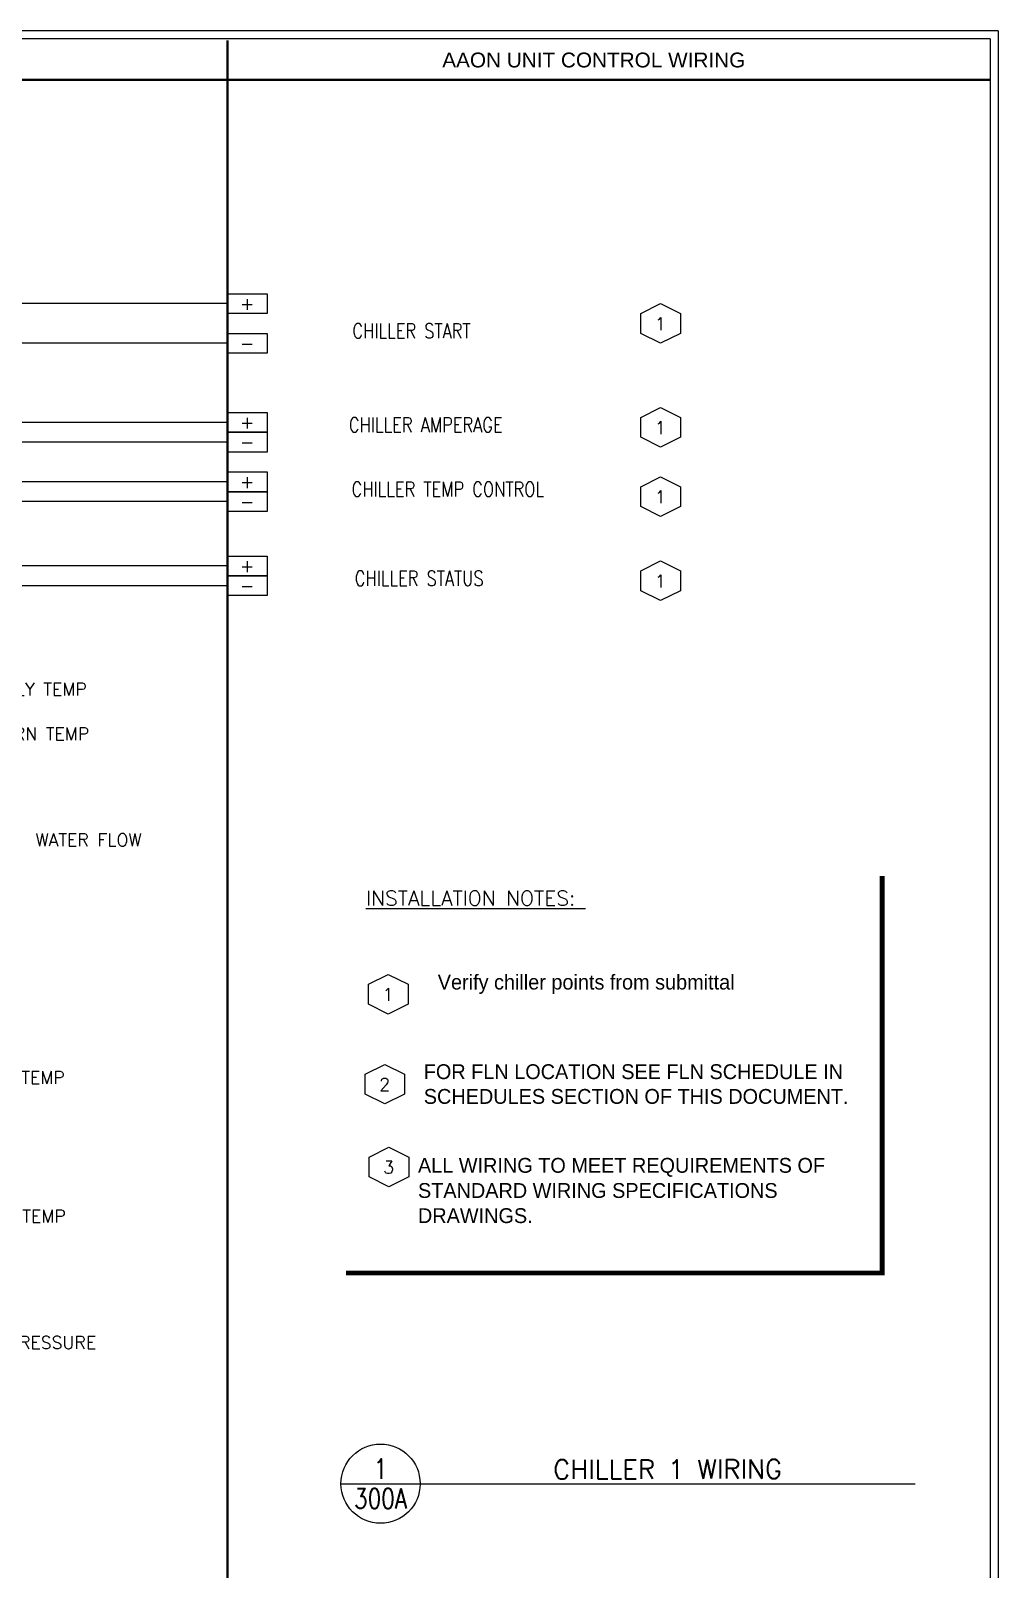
# Model space of a CAD drawing. Extents: x -2.9 to 15.2, y -6.4 to 18.8.
# Drawn here: x 9.12 to 15.23, y 9.08 to 18.8 of the extents above; entities that cross this region are included whole.
import ezdxf
from ezdxf.enums import TextEntityAlignment as Align

# ---------------------------------------------------------------- set-up
doc = ezdxf.new("R2010")
doc.units = 0
doc.header["$LTSCALE"] = 0.25
doc.header["$MEASUREMENT"] = 0
doc.layers.get('0').update_dxf_attribs({"linetype": 'CONTINUOUS'})
for name, color, linetype in [('ELECTRIC', 1, 'CONTINUOUS'), ('MECHSYS', 7, 'CONTINUOUS'), ('TITLE', 7, 'CONTINUOUS'), ('TITLE-REV', 7, 'CONTINUOUS'), ('TITLE_TEXT', 7, 'CONTINUOUS')]:
    doc.layers.add(name, color=color, linetype=linetype)
doc.styles.add('ARIAL', font='helv.shx')
doc.styles.add('HAND', font='FREEHAND.shx')
doc.styles.add('HELV', font='helv')
doc.styles.get("Standard").update_dxf_attribs({"font": 'simplex'})
doc.styles.add('TITLES', font='helv.shx', dxfattribs={"width": 0.75})
doc.styles.add('TITLES-JOBNO', font='helv.shx', dxfattribs={"width": 0.75})
doc.styles.add('TITLES-JOBTITLE', font='simplex.shx')
doc.styles.add('TITLES-SYS', font='helv.shx', dxfattribs={"width": 0.875})

# ---------------------------------------------------------------- blocks, each defined once
blk = doc.blocks.new('TITLBLKVL')
at = {"layer": 'TITLE', "color": 134}
for q in [(-2.25, 31.312), (20.062, -0.063)]:
    blk.add_line((20.062, 31.312), q, dxfattribs=at)
at = {"layer": 'TITLE'}
for q in [(0, 31.25), (20, 0)]:
    blk.add_line((20, 31.25), q, dxfattribs=at)
at = {"layer": 'TITLE-REV', "style": 'TITLES-SYS', "width": 0.875}
blk.add_attdef('REVHISTORY', text='', height=0.3, rotation=270, dxfattribs=at).set_placement((-0.37, 31), align=Align.MIDDLE_LEFT)
at = {"layer": 'TITLE_TEXT', "color": 7, "style": 'ARIAL', "width": 0.8}
for tag, p in [('COPY-DATE', (-2.348, 30.103)), ('COPY-NAME', (-2.348, 29.259))]:
    blk.add_attdef(tag, text='', height=0.125, rotation=270, dxfattribs=at).set_placement(p, align=Align.MIDDLE_LEFT)
at = {"layer": 'TITLE_TEXT', "style": 'ARIAL'}
for tag, p in [('BR_DIVISION', (-1.884, 19.009)), ('BR_NAME', (-1.58, 19.009)), ('BR_FAX', (-1.884, 14.088)), ('BR_PHONE', (-1.58, 14.088)), ('BR_COUNTRY', (-1.277, 14.088)), ('BR_CITY', (-0.973, 14.088)), ('BR_ADD2', (-0.67, 14.088)), ('BR_ADD1', (-0.366, 14.088))]:
    blk.add_attdef(tag, text='', height=0.188, rotation=270, dxfattribs=at).set_placement(p, align=Align.MIDDLE_LEFT)
at = {"layer": 'TITLE_TEXT', "style": 'TITLES-SYS', "width": 0.875}
blk.add_attdef('SYSTEM', (-2.094, 10.437), '', height=0.3, rotation=270, dxfattribs=at)
at = {"layer": 'TITLE_TEXT', "style": 'ARIAL', "flags": 8}
for tag, p in [('LOCATION', (-0.762, 10.436)), ('JOB', (-0.319, 10.436))]:
    blk.add_attdef(tag, text='', height=0.2, rotation=270, dxfattribs=at).set_placement(p, align=Align.MIDDLE_LEFT)
at = {"layer": 'TITLE_TEXT', "style": 'ARIAL'}
for tag, p in [('ENGR', (-1.562, 10.031)), ('DR', (-1.562, 8.844)), ('CHECK', (-1.562, 7.562)), ('CDATE', (-1.562, 5.969))]:
    blk.add_attdef(tag, text='', height=0.188, rotation=270, dxfattribs=at).set_placement(p, align=Align.CENTER)
at = {"layer": 'TITLE_TEXT', "style": 'ARIAL', "flags": 8}
blk.add_attdef('EDATE', text='', height=0.188, rotation=270, dxfattribs=at).set_placement((-1.562, 4.156), align=Align.CENTER)
at = {"layer": 'TITLE_TEXT'}
for tag, height, style, width, p in [('DWG', 0.8, 'TITLES', 0.75, (-1.926, 1.594)), ('JOB_NUMBER', 0.37, 'TITLES-JOBNO', 0.6, (-0.518, 1.594)), ('SYSTEM_ID', 0.25, 'TITLES-JOBNO', 0.6, (-0.87, 1.594))]:
    blk.add_attdef(tag, text='', height=height, rotation=270, dxfattribs=dict(at, style=style, width=width)).set_placement(p, align=Align.CENTER)
at = {"layer": 'TITLE_TEXT', "style": 'TITLES-JOBTITLE'}
blk.add_attdef('FULLDWG', text='', height=0.12, rotation=270, dxfattribs=at).set_placement((-2.43, 0), align=Align.RIGHT)
blk = doc.blocks.new('_SYSETAG')
at = {"color": 1}
for p, q in [((-0.125, 0.0625), (0.125, 0.0625)), ((-0.125, -0.0625), (-0.125, 0.0625)), ((0.125, 0.0625), (0.125, -0.0625)), ((0.125, -0.0625), (-0.125, -0.0625))]:
    blk.add_line(p, q, dxfattribs=at)
blk.add_attdef('TERMTAG', text='', height=0.08, dxfattribs=at).set_placement((-0.0012, 0.0008), align=Align.MIDDLE)
blk = doc.blocks.new('_SYSITAG')
for p, q in [((-0.125, 0.0625), (0, 0.125)), ((0, 0.125), (0.125, 0.0625)), ((-0.125, -0.0625), (-0.125, 0.0625)), ((0.125, 0.0625), (0.125, -0.0625)), ((0, -0.125), (-0.125, -0.0625)), ((0.125, -0.0625), (0, -0.125))]:
    blk.add_line(p, q)
at = {"color": 1}
blk.add_attdef('TERMTAG', text='', height=0.08, dxfattribs=at).set_placement((-0.0013, -0.0018), align=Align.MIDDLE)
blk = doc.blocks.new('_TITDET1')
at = {"linetype": 'Continuous'}
blk.add_line((-2.0625, 0), (1.5625, 0), dxfattribs=at)
at = {"color": 7, "linetype": 'Continuous'}
blk.add_circle((-1.8125, 0), 0.25, dxfattribs=at)
at = {"color": 7, "linetype": 'Continuous', "width": 0.8}
for tag, height, p in [('DET-NUM', 0.125, (-1.8125, 0.03125)), ('DET-PAGE', 0.125, (-1.8125, -0.15625)), ('NOTES_1', 0.09375, (0, -0.15625)), ('NOTES_2', 0.09375, (0, -0.296875)), ('NOTES_3', 0.09375, (0, -0.4375)), ('NOTES_4', 0.09375, (0, -0.578125)), ('NOTES_5', 0.09375, (0, -0.71875))]:
    blk.add_attdef(tag, text='', height=height, dxfattribs=at).set_placement(p, align=Align.CENTER)
at = {"color": 7, "linetype": 'Continuous'}
blk.add_attdef('DETAIL', text='', height=0.12, rotation=0.125, dxfattribs=at).set_placement((0, 0.03125), align=Align.CENTER)

msp = doc.modelspace()

# ---------------------------------------------------------------- linework, layer by layer
for points in [[(10.3589, 18.7377, 0.015, 0.015, 0), (10.3589, -6.356, 0.015, 0.015, 0)], [(-0.2887, 18.4877, 0.015, 0.015, 0), (15.1749, 18.4877, 0.015, 0.015, 0)]]:
    msp.add_lwpolyline(points, format="xyseb")
at = {"layer": 'ELECTRIC'}
for p, q in [((10.3589, 17.0741), (3.2339, 17.0741)), ((10.3589, 16.8241), (1.9839, 16.8241)), ((10.3589, 16.3241), (1.9839, 16.3241)), ((10.3589, 16.1991), (2.2964, 16.1991)), ((10.3589, 15.9491), (1.9839, 15.9491)), ((10.3589, 15.8241), (2.2964, 15.8241)), ((10.3589, 15.4178), (1.9839, 15.4178)), ((10.3589, 15.2928), (1.9839, 15.2928))]:
    msp.add_line(p, q, dxfattribs=at)
at = {"layer": 'MECHSYS'}
msp.add_lwpolyline([(11.0454, 10.9685, 0, 0, 0), (11.0454, 13.5233, 0, 0, 0), (14.4771, 13.5233, 0, 0, 0), (14.4771, 10.9685, 0, 0, 0), (11.0454, 10.9685, 0, 0, 0), (11.1079, 10.9685, 0, 0, 0), (11.1079, 10.9529, 0.0312, 0.0312, 0), (14.4927, 10.9529, 0.0312, 0.0312, 0), (14.4927, 13.4608, 0.0312, 0.0312, 0)], format="xyseb", dxfattribs=at)

# ---------------------------------------------------------------- block references
for p, values in [((13.0937, 16.9491), {'TERMTAG': '1'}), ((13.0937, 16.2928), {'TERMTAG': '1'}), ((13.0937, 15.8553), {'TERMTAG': '1'}), ((13.0937, 15.3241), {'TERMTAG': '1'}), ((11.3738, 12.7134), {'TERMTAG': '1'}), ((11.378, 11.6224), {'TERMTAG': '3'})]:
    msp.add_blockref('_SYSITAG', p).add_auto_attribs(values)
at = {"layer": 'MECHSYS', "xscale": 0.8033, "yscale": 0.8033, "zscale": 0.8033}
msp.add_blockref('TITLBLKVL', (-0.8911, -6.356), dxfattribs=at)
at = {"layer": 'MECHSYS'}
for name, p, values in [('_SYSETAG', (10.4839, 17.0741), {'TERMTAG': '+'}), ('_SYSETAG', (10.4839, 16.8241), {'TERMTAG': '-'}), ('_SYSETAG', (10.4839, 16.3241), {'TERMTAG': '+'}), ('_SYSETAG', (10.4839, 16.1991), {'TERMTAG': '-'}), ('_SYSETAG', (10.4839, 15.9491), {'TERMTAG': '+'}), ('_SYSETAG', (10.4839, 15.8241), {'TERMTAG': '-'}), ('_SYSETAG', (10.4839, 15.4178), {'TERMTAG': '+'}), ('_SYSETAG', (10.4839, 15.2928), {'TERMTAG': '-'}), ('_SYSITAG', (11.3521, 12.1455), {'TERMTAG': '2'}), ('_TITDET1', (13.1375, 9.6225), {'DETAIL': 'CHILLER 1 WIRING', 'DET-NUM': '1', 'DET-PAGE': '300A'})]:
    msp.add_blockref(name, p, dxfattribs=at).add_auto_attribs(values)

# ---------------------------------------------------------------- texts
at = {"style": 'HELV'}
msp.add_text('AAON UNIT CONTROL WIRING', height=0.09375, dxfattribs=at).set_placement((12.6714, 18.6127), align=Align.MIDDLE)
at = {"color": 1, "width": 0.8}
for s, p in [('CHILLER START', (11.5205, 16.8553)), ('CHILLER AMPERAGE', (11.6107, 16.2616)), ('CHILLER TEMP CONTROL', (11.75, 15.8553)), ('CHILLER STATUS', (11.5688, 15.2928))]:
    msp.add_text(s, height=0.09375, dxfattribs=at).set_placement(p, align=Align.CENTER)
for s, p in [('SUPPLY TEMP', (8.7329, 14.5987)), ('RETURN TEMP', (8.7418, 14.3172)), ('SUPPLY WATER TEMP', (8.2026, 12.1469)), ('RETURN WATER TEMP', (8.2026, 11.2719)), ('SYSTEM DIFF. PRESSURE', (8.2026, 10.4735))]:
    msp.add_text(s, height=0.08).set_placement(p)
msp.add_text('WATER FLOW', height=0.08).set_placement((9.1468, 13.6877), align=Align.MIDDLE_LEFT)
at = {"style": 'HAND'}
for s, p in [('ALL WIRING TO MEET REQUIREMENTS OF', (11.5613, 11.5858)), ('STANDARD WIRING SPECIFICATIONS ', (11.5613, 11.427)), ('DRAWINGS.', (11.5613, 11.2683))]:
    msp.add_text(s, height=0.09375, dxfattribs=at).set_placement(p)
at = {"insert": (11.6863, 12.7759), "char_height": 0.09375, "attachment_point": 4, "style": 'HAND'}
msp.add_mtext_dynamic_manual_height_columns('Verify chiller points from submittal', width=3.28125, gutter_width=0.4688, heights=[0], dxfattribs=at)
at = {"insert": (11.598, 12.1455), "char_height": 0.09375, "width": 3.236815, "attachment_point": 4, "style": 'HAND'}
msp.add_mtext('FOR FLN LOCATION SEE FLN SCHEDULE IN SCHEDULES SECTION OF THIS DOCUMENT.', dxfattribs=at)
at = {"layer": 'MECHSYS'}
msp.add_text('%%uINSTALLATION NOTES: ', height=0.09375, dxfattribs=at).set_placement((11.2329, 13.2733))

doc.saveas('drawing.dxf')
